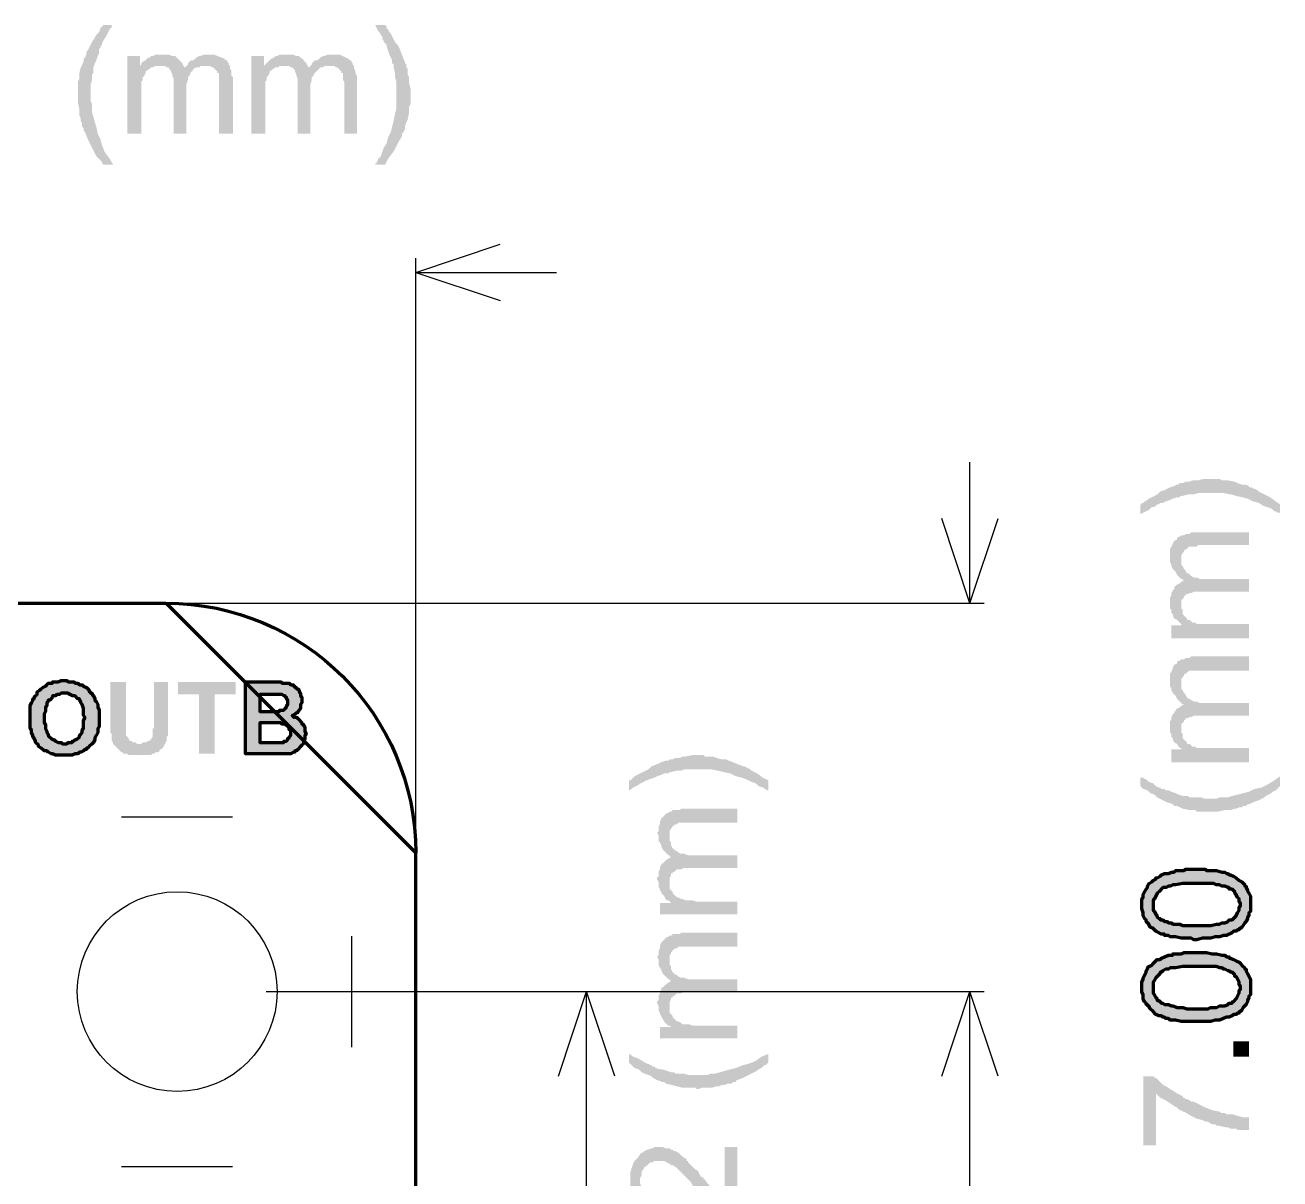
# Model space of a CAD drawing. Header units: millimetres. Extents: x 0.6 to 86.1, y 0.6 to 60.6.
# Drawn here: x 63.41 to 86.03, y 39.81 to 60.61 of the extents above; entities that cross this region are included whole.
import ezdxf

# ---------------------------------------------------------------- set-up
doc = ezdxf.new("R2010")
doc.units = ezdxf.units.MM
doc.layers.add('PDF3_0', color=7, linetype='Continuous')

msp = doc.modelspace()

# ---------------------------------------------------------------- hatches: boundary and pattern name
at = {"layer": 'PDF3_0', "true_color": 0x008000}
for points in [[(64.973, 60.609), (64.973, 60.584), (64.973, 60.558), (64.947, 60.558), (64.896, 60.456), (64.871, 60.406), (64.821, 60.33), (64.795, 60.279), (64.795, 60.253), (64.77, 60.228), (64.77, 60.203), (64.744, 60.177), (64.744, 60.101), (64.719, 60.05), (64.693, 59.974), (64.668, 59.923), (64.642, 59.847), (64.642, 59.746), (64.617, 59.72), (64.617, 59.618), (64.592, 59.542), (64.592, 59.237), (64.617, 59.187), (64.617, 59.034), (64.642, 58.958), (64.668, 58.856), (64.693, 58.781), (64.719, 58.653), (64.77, 58.552), (64.795, 58.45), (64.845, 58.323), (64.922, 58.221), (64.998, 58.094), (64.821, 58.094), (64.795, 58.12), (64.795, 58.145), (64.77, 58.171), (64.744, 58.196), (64.693, 58.247), (64.642, 58.349), (64.617, 58.399), (64.541, 58.552), (64.49, 58.679), (64.464, 58.704), (64.464, 58.755), (64.439, 58.781), (64.439, 58.831), (64.414, 58.882), (64.414, 58.933), (64.389, 58.984), (64.389, 59.085), (64.363, 59.212), (64.363, 59.593), (64.389, 59.644), (64.389, 59.746), (64.414, 59.847), (64.464, 59.949), (64.464, 60), (64.49, 60.024), (64.515, 60.075), (64.515, 60.126), (64.541, 60.152), (64.566, 60.203), (64.592, 60.253), (64.617, 60.304), (64.668, 60.381), (64.693, 60.431), (64.744, 60.482), (64.77, 60.558), (64.821, 60.609), (64.998, 60.609)], [(69.9, 60.609), (69.926, 60.584), (69.926, 60.558), (69.951, 60.533), (69.976, 60.482), (70.002, 60.456), (70.027, 60.406), (70.078, 60.304), (70.129, 60.253), (70.154, 60.203), (70.205, 60.075), (70.23, 60), (70.256, 59.949), (70.256, 59.923), (70.281, 59.898), (70.281, 59.847), (70.307, 59.821), (70.307, 59.72), (70.332, 59.669), (70.332, 59.568), (70.358, 59.466), (70.358, 59.187), (70.332, 59.136), (70.332, 59.034), (70.307, 58.907), (70.281, 58.856), (70.256, 58.781), (70.256, 58.73), (70.23, 58.679), (70.205, 58.653), (70.205, 58.602), (70.179, 58.577), (70.179, 58.552), (70.154, 58.526), (70.103, 58.424), (70.078, 58.374), (70.027, 58.298), (69.951, 58.196), (69.9, 58.094), (69.723, 58.094), (69.723, 58.12), (69.748, 58.12), (69.748, 58.145), (69.773, 58.171), (69.773, 58.196), (69.824, 58.247), (69.849, 58.323), (69.875, 58.399), (69.926, 58.475), (69.951, 58.577), (70.002, 58.679), (70.027, 58.781), (70.053, 58.882), (70.078, 59.008), (70.103, 59.11), (70.103, 59.593), (70.078, 59.669), (70.078, 59.746), (70.053, 59.847), (70.053, 59.898), (70.027, 59.923), (70.027, 59.974), (70.002, 60.024), (69.976, 60.075), (69.951, 60.152), (69.926, 60.228), (69.926, 60.253), (69.875, 60.304), (69.875, 60.33), (69.849, 60.355), (69.849, 60.406), (69.824, 60.431), (69.798, 60.482), (69.773, 60.507), (69.748, 60.558), (69.723, 60.609)], [(66.75, 60.075), (66.776, 60.075), (66.801, 60.075), (66.827, 60.075), (66.878, 60.05), (66.954, 60.024), (67.005, 60), (67.03, 59.974), (67.056, 59.974), (67.056, 59.949), (67.081, 59.923), (67.081, 59.898), (67.106, 59.872), (67.106, 59.821), (67.131, 59.797), (67.131, 59.695), (67.157, 59.669), (67.157, 58.653), (66.903, 58.653), (66.903, 59.746), (66.878, 59.746), (66.878, 59.771), (66.852, 59.797), (66.827, 59.821), (66.801, 59.847), (66.776, 59.847), (66.75, 59.872), (66.573, 59.872), (66.547, 59.847), (66.496, 59.847), (66.446, 59.821), (66.421, 59.771), (66.395, 59.771), (66.395, 59.746), (66.37, 59.695), (66.344, 59.669), (66.344, 59.618), (66.319, 59.542), (66.319, 58.653), (66.09, 58.653), (66.09, 59.644), (66.064, 59.695), (66.064, 59.72), (66.04, 59.771), (66.04, 59.797), (66.014, 59.797), (66.014, 59.821), (65.989, 59.847), (65.963, 59.847), (65.938, 59.872), (65.76, 59.872), (65.709, 59.847), (65.683, 59.847), (65.658, 59.821), (65.633, 59.821), (65.633, 59.797), (65.608, 59.797), (65.582, 59.771), (65.582, 59.746), (65.557, 59.695), (65.531, 59.669), (65.531, 59.618), (65.506, 59.593), (65.506, 58.653), (65.252, 58.653), (65.252, 60.05), (65.48, 60.05), (65.48, 59.872), (65.506, 59.898), (65.506, 59.923), (65.531, 59.949), (65.582, 59.974), (65.608, 60), (65.633, 60.024), (65.658, 60.024), (65.683, 60.05), (65.709, 60.05), (65.76, 60.075), (66.014, 60.075), (66.064, 60.05), (66.115, 60.05), (66.141, 60.024), (66.166, 60), (66.243, 59.923), (66.268, 59.872), (66.293, 59.847), (66.344, 59.898), (66.344, 59.923), (66.395, 59.974), (66.446, 59.974), (66.496, 60.024), (66.547, 60.05), (66.573, 60.05), (66.624, 60.075)], [(68.986, 60.075), (69.011, 60.075), (69.037, 60.075), (69.087, 60.075), (69.138, 60.05), (69.189, 60.024), (69.24, 60), (69.265, 59.974), (69.291, 59.974), (69.291, 59.949), (69.316, 59.923), (69.316, 59.898), (69.342, 59.872), (69.342, 59.821), (69.366, 59.797), (69.366, 59.746), (69.392, 59.695), (69.392, 58.653), (69.163, 58.653), (69.163, 59.593), (69.138, 59.618), (69.138, 59.746), (69.113, 59.746), (69.113, 59.771), (69.087, 59.797), (69.062, 59.821), (69.037, 59.847), (69.011, 59.847), (68.986, 59.872), (68.808, 59.872), (68.782, 59.847), (68.732, 59.847), (68.707, 59.821), (68.656, 59.771), (68.63, 59.746), (68.605, 59.695), (68.579, 59.669), (68.579, 59.618), (68.554, 59.542), (68.554, 58.653), (68.325, 58.653), (68.325, 59.644), (68.3, 59.695), (68.3, 59.72), (68.275, 59.771), (68.275, 59.797), (68.249, 59.821), (68.224, 59.847), (68.198, 59.847), (68.173, 59.872), (67.995, 59.872), (67.97, 59.847), (67.919, 59.847), (67.894, 59.821), (67.868, 59.821), (67.868, 59.797), (67.843, 59.797), (67.817, 59.771), (67.817, 59.746), (67.792, 59.695), (67.766, 59.669), (67.766, 59.618), (67.741, 59.593), (67.741, 58.653), (67.488, 58.653), (67.488, 60.05), (67.715, 60.05), (67.715, 59.872), (67.843, 60), (67.894, 60.024), (67.919, 60.05), (67.944, 60.05), (67.995, 60.075), (68.249, 60.075), (68.3, 60.05), (68.35, 60.05), (68.376, 60.024), (68.401, 60), (68.427, 60), (68.427, 59.974), (68.478, 59.923), (68.503, 59.872), (68.529, 59.847), (68.554, 59.872), (68.579, 59.898), (68.579, 59.923), (68.63, 59.974), (68.681, 59.974), (68.707, 60), (68.732, 60.024), (68.782, 60.05), (68.808, 60.05), (68.859, 60.075)], [(83.515, 51.973), (83.539, 51.973), (83.539, 51.999), (83.565, 51.999), (83.59, 52.024), (83.641, 52.05), (83.667, 52.075), (83.718, 52.1), (83.768, 52.125), (83.819, 52.151), (83.87, 52.202), (83.946, 52.227), (84.048, 52.278), (84.124, 52.303), (84.174, 52.329), (84.2, 52.329), (84.225, 52.354), (84.276, 52.354), (84.327, 52.38), (84.403, 52.38), (84.454, 52.405), (84.556, 52.405), (84.657, 52.431), (84.937, 52.431), (84.987, 52.405), (85.089, 52.405), (85.216, 52.38), (85.267, 52.354), (85.343, 52.329), (85.394, 52.329), (85.47, 52.303), (85.47, 52.278), (85.521, 52.278), (85.547, 52.253), (85.572, 52.253), (85.622, 52.227), (85.648, 52.202), (85.75, 52.151), (85.851, 52.1), (85.953, 52.024), (86.029, 51.973), (86.029, 51.821), (85.979, 51.821), (85.953, 51.847), (85.928, 51.847), (85.877, 51.897), (85.8, 51.922), (85.724, 51.948), (85.648, 51.999), (85.547, 52.024), (85.445, 52.075), (85.343, 52.1), (85.241, 52.125), (85.14, 52.151), (85.013, 52.176), (84.556, 52.176), (84.48, 52.151), (84.378, 52.151), (84.276, 52.125), (84.225, 52.125), (84.225, 52.1), (84.174, 52.1), (84.099, 52.075), (84.048, 52.05), (83.971, 52.024), (83.921, 51.999), (83.87, 51.999), (83.845, 51.973), (83.819, 51.973), (83.768, 51.922), (83.718, 51.922), (83.692, 51.897), (83.667, 51.872), (83.565, 51.821), (83.515, 51.796)], [(84.048, 51.059), (84.048, 51.084), (84.048, 51.11), (84.048, 51.161), (84.099, 51.263), (84.124, 51.313), (84.174, 51.338), (84.174, 51.364), (84.2, 51.389), (84.225, 51.389), (84.251, 51.415), (84.302, 51.415), (84.327, 51.44), (84.403, 51.44), (84.429, 51.466), (85.47, 51.466), (85.47, 51.237), (84.556, 51.237), (84.531, 51.212), (84.378, 51.212), (84.378, 51.186), (84.352, 51.186), (84.352, 51.161), (84.327, 51.161), (84.302, 51.135), (84.302, 51.11), (84.276, 51.11), (84.276, 51.084), (84.251, 51.059), (84.251, 50.881), (84.276, 50.856), (84.302, 50.805), (84.327, 50.78), (84.352, 50.729), (84.378, 50.729), (84.429, 50.678), (84.48, 50.653), (84.531, 50.653), (84.581, 50.627), (85.47, 50.627), (85.47, 50.399), (84.48, 50.399), (84.429, 50.373), (84.403, 50.373), (84.352, 50.348), (84.327, 50.348), (84.327, 50.322), (84.302, 50.322), (84.302, 50.297), (84.276, 50.271), (84.251, 50.247), (84.251, 50.094), (84.276, 50.068), (84.276, 49.992), (84.327, 49.941), (84.352, 49.916), (84.352, 49.89), (84.403, 49.89), (84.429, 49.865), (84.454, 49.84), (84.505, 49.84), (84.531, 49.815), (85.47, 49.815), (85.47, 49.56), (84.073, 49.56), (84.073, 49.789), (84.251, 49.789), (84.251, 49.815), (84.225, 49.84), (84.2, 49.865), (84.174, 49.89), (84.124, 49.916), (84.099, 49.967), (84.099, 49.992), (84.073, 50.018), (84.073, 50.068), (84.048, 50.094), (84.048, 50.297), (84.073, 50.322), (84.073, 50.373), (84.099, 50.424), (84.124, 50.45), (84.124, 50.475), (84.149, 50.5), (84.174, 50.526), (84.225, 50.551), (84.251, 50.576), (84.302, 50.602), (84.276, 50.602), (84.276, 50.627), (84.251, 50.627), (84.225, 50.653), (84.2, 50.678), (84.174, 50.703), (84.149, 50.754), (84.124, 50.78), (84.099, 50.805), (84.073, 50.856), (84.073, 50.881), (84.048, 50.932)], [(84.048, 48.824), (84.048, 48.849), (84.048, 48.874), (84.048, 48.925), (84.073, 48.951), (84.099, 49.027), (84.124, 49.078), (84.174, 49.103), (84.174, 49.129), (84.2, 49.154), (84.225, 49.154), (84.251, 49.18), (84.302, 49.18), (84.327, 49.205), (84.403, 49.205), (84.429, 49.231), (85.47, 49.231), (85.47, 48.976), (84.378, 48.976), (84.378, 48.951), (84.352, 48.951), (84.352, 48.925), (84.327, 48.925), (84.302, 48.9), (84.302, 48.874), (84.276, 48.874), (84.276, 48.849), (84.251, 48.824), (84.251, 48.646), (84.276, 48.621), (84.302, 48.57), (84.327, 48.545), (84.352, 48.494), (84.378, 48.468), (84.403, 48.468), (84.429, 48.443), (84.48, 48.418), (84.531, 48.418), (84.581, 48.392), (85.47, 48.392), (85.47, 48.164), (84.48, 48.164), (84.429, 48.138), (84.403, 48.138), (84.352, 48.113), (84.327, 48.113), (84.327, 48.087), (84.302, 48.087), (84.302, 48.062), (84.276, 48.036), (84.251, 48.012), (84.251, 47.859), (84.276, 47.833), (84.276, 47.757), (84.327, 47.706), (84.352, 47.681), (84.352, 47.655), (84.403, 47.655), (84.429, 47.63), (84.454, 47.605), (84.505, 47.605), (84.531, 47.58), (85.47, 47.58), (85.47, 47.325), (84.073, 47.325), (84.073, 47.554), (84.251, 47.554), (84.251, 47.58), (84.225, 47.58), (84.2, 47.605), (84.174, 47.655), (84.124, 47.681), (84.099, 47.732), (84.099, 47.757), (84.073, 47.783), (84.073, 47.833), (84.048, 47.859), (84.048, 48.062), (84.073, 48.087), (84.073, 48.138), (84.099, 48.189), (84.124, 48.215), (84.124, 48.239), (84.149, 48.239), (84.149, 48.265), (84.174, 48.29), (84.225, 48.316), (84.251, 48.341), (84.302, 48.367), (84.276, 48.367), (84.225, 48.418), (84.2, 48.443), (84.174, 48.468), (84.149, 48.519), (84.124, 48.545), (84.099, 48.57), (84.073, 48.621), (84.073, 48.646), (84.048, 48.697)], [(65.989, 48.087), (65.989, 48.062), (65.989, 47.808), (65.963, 47.783), (65.963, 47.706), (65.938, 47.681), (65.938, 47.655), (65.912, 47.63), (65.912, 47.605), (65.861, 47.554), (65.836, 47.554), (65.836, 47.529), (65.811, 47.503), (65.76, 47.503), (65.734, 47.478), (65.709, 47.478), (65.683, 47.452), (65.277, 47.452), (65.252, 47.478), (65.176, 47.478), (65.176, 47.503), (65.15, 47.503), (64.998, 47.655), (64.998, 47.681), (64.973, 47.706), (64.973, 47.833), (64.947, 47.859), (64.947, 48.773), (65.227, 48.773), (65.227, 47.808), (65.252, 47.783), (65.277, 47.757), (65.277, 47.732), (65.303, 47.706), (65.328, 47.706), (65.354, 47.681), (65.405, 47.681), (65.43, 47.655), (65.506, 47.655), (65.531, 47.681), (65.582, 47.681), (65.633, 47.706), (65.658, 47.706), (65.658, 47.732), (65.683, 47.732), (65.683, 47.757), (65.709, 47.783), (65.709, 47.935), (65.734, 47.935), (65.734, 48.773), (65.989, 48.773)], [(67.208, 48.545), (66.827, 48.545), (66.827, 47.478), (66.547, 47.478), (66.547, 48.545), (66.166, 48.545), (66.166, 48.773), (67.208, 48.773)], [(74.294, 46.996), (74.319, 46.996), (74.345, 47.02), (74.396, 47.071), (74.447, 47.097), (74.497, 47.122), (74.65, 47.199), (74.7, 47.249), (74.828, 47.3), (74.879, 47.325), (74.954, 47.351), (75.005, 47.351), (75.031, 47.376), (75.082, 47.376), (75.132, 47.402), (75.209, 47.402), (75.26, 47.427), (75.311, 47.427), (75.437, 47.452), (75.641, 47.452), (75.666, 47.427), (75.818, 47.427), (75.869, 47.402), (75.97, 47.376), (76.047, 47.376), (76.098, 47.351), (76.174, 47.325), (76.225, 47.3), (76.25, 47.3), (76.276, 47.274), (76.301, 47.274), (76.351, 47.249), (76.377, 47.249), (76.428, 47.223), (76.479, 47.199), (76.504, 47.173), (76.606, 47.122), (76.708, 47.046), (76.809, 46.996), (76.809, 46.817), (76.783, 46.817), (76.758, 46.843), (76.733, 46.843), (76.733, 46.868), (76.708, 46.868), (76.631, 46.894), (76.58, 46.945), (76.504, 46.97), (76.402, 47.02), (76.327, 47.046), (76.225, 47.071), (76.123, 47.122), (75.996, 47.148), (75.895, 47.173), (75.767, 47.199), (75.311, 47.199), (75.234, 47.173), (75.158, 47.173), (75.056, 47.148), (75.031, 47.148), (75.005, 47.122), (74.929, 47.122), (74.879, 47.097), (74.802, 47.071), (74.751, 47.046), (74.676, 47.02), (74.65, 47.02), (74.65, 46.996), (74.599, 46.996), (74.574, 46.97), (74.548, 46.97), (74.523, 46.945), (74.497, 46.945), (74.472, 46.919), (74.37, 46.868), (74.345, 46.843), (74.294, 46.817)], [(83.515, 47.046), (83.539, 47.046), (83.565, 47.046), (83.59, 47.02), (83.616, 47.02), (83.667, 46.97), (83.743, 46.945), (83.794, 46.894), (83.845, 46.868), (83.87, 46.868), (83.896, 46.843), (83.946, 46.843), (83.971, 46.817), (84.022, 46.817), (84.073, 46.792), (84.149, 46.767), (84.2, 46.741), (84.276, 46.716), (84.378, 46.716), (84.403, 46.69), (84.606, 46.69), (84.683, 46.665), (84.886, 46.665), (84.937, 46.69), (85.089, 46.69), (85.166, 46.716), (85.267, 46.741), (85.369, 46.767), (85.47, 46.792), (85.572, 46.843), (85.699, 46.868), (85.8, 46.919), (85.928, 46.996), (86.029, 47.071), (86.029, 46.894), (86.003, 46.868), (85.979, 46.843), (85.953, 46.817), (85.902, 46.792), (85.877, 46.767), (85.826, 46.741), (85.775, 46.716), (85.75, 46.69), (85.648, 46.639), (85.572, 46.614), (85.47, 46.564), (85.445, 46.564), (85.419, 46.538), (85.369, 46.538), (85.343, 46.513), (85.292, 46.513), (85.241, 46.487), (85.216, 46.487), (85.14, 46.462), (85.038, 46.462), (84.912, 46.436), (84.531, 46.436), (84.505, 46.462), (84.403, 46.462), (84.276, 46.487), (84.174, 46.538), (84.124, 46.538), (84.099, 46.564), (84.048, 46.589), (84.022, 46.589), (83.971, 46.614), (83.921, 46.639), (83.819, 46.69), (83.768, 46.741), (83.692, 46.767), (83.641, 46.817), (83.565, 46.843), (83.515, 46.894), (83.515, 47.071)], [(74.828, 46.081), (74.828, 46.106), (74.828, 46.132), (74.828, 46.157), (74.853, 46.207), (74.853, 46.258), (74.879, 46.309), (74.929, 46.36), (74.954, 46.386), (74.98, 46.411), (75.005, 46.411), (75.031, 46.436), (75.056, 46.436), (75.082, 46.462), (75.209, 46.462), (75.234, 46.487), (76.25, 46.487), (76.25, 46.233), (75.183, 46.233), (75.158, 46.207), (75.132, 46.207), (75.107, 46.183), (75.082, 46.183), (75.082, 46.157), (75.056, 46.132), (75.056, 46.106), (75.031, 46.106), (75.031, 45.903), (75.056, 45.878), (75.056, 45.827), (75.082, 45.776), (75.107, 45.751), (75.132, 45.751), (75.132, 45.725), (75.158, 45.725), (75.183, 45.7), (75.234, 45.674), (75.285, 45.674), (75.361, 45.649), (76.25, 45.649), (76.25, 45.42), (75.285, 45.42), (75.234, 45.395), (75.158, 45.395), (75.132, 45.37), (75.107, 45.345), (75.082, 45.345), (75.082, 45.319), (75.056, 45.319), (75.056, 45.294), (75.031, 45.243), (75.031, 45.039), (75.082, 44.988), (75.082, 44.964), (75.107, 44.938), (75.158, 44.887), (75.183, 44.887), (75.234, 44.862), (75.26, 44.862), (75.311, 44.836), (75.437, 44.836), (75.514, 44.811), (76.25, 44.811), (76.25, 44.582), (74.853, 44.582), (74.853, 44.785), (75.056, 44.785), (75.005, 44.836), (74.98, 44.836), (74.954, 44.862), (74.929, 44.913), (74.903, 44.938), (74.879, 44.964), (74.879, 44.988), (74.853, 45.014), (74.853, 45.039), (74.828, 45.09), (74.828, 45.167), (74.802, 45.217), (74.802, 45.243), (74.828, 45.268), (74.828, 45.345), (74.853, 45.395), (74.853, 45.446), (74.879, 45.471), (74.879, 45.497), (74.903, 45.497), (74.98, 45.573), (75.031, 45.598), (75.056, 45.623), (75.031, 45.623), (75.031, 45.649), (75.005, 45.649), (74.903, 45.751), (74.879, 45.801), (74.879, 45.827), (74.853, 45.878), (74.828, 45.903), (74.828, 46.004), (74.802, 46.055)], [(74.828, 43.846), (74.828, 43.871), (74.828, 43.922), (74.853, 43.972), (74.853, 44.023), (74.879, 44.074), (74.929, 44.125), (74.954, 44.151), (74.98, 44.176), (75.005, 44.176), (75.031, 44.201), (75.056, 44.201), (75.082, 44.227), (75.209, 44.227), (75.234, 44.252), (76.25, 44.252), (76.25, 43.998), (75.183, 43.998), (75.158, 43.972), (75.132, 43.972), (75.107, 43.948), (75.082, 43.948), (75.082, 43.922), (75.056, 43.897), (75.056, 43.871), (75.031, 43.846), (75.031, 43.668), (75.056, 43.643), (75.056, 43.592), (75.082, 43.541), (75.107, 43.516), (75.132, 43.516), (75.132, 43.49), (75.158, 43.49), (75.183, 43.465), (75.234, 43.439), (75.285, 43.439), (75.361, 43.414), (76.25, 43.414), (76.25, 43.185), (75.285, 43.185), (75.234, 43.16), (75.158, 43.16), (75.132, 43.135), (75.107, 43.109), (75.082, 43.109), (75.082, 43.084), (75.056, 43.084), (75.056, 43.058), (75.031, 43.007), (75.031, 42.804), (75.082, 42.753), (75.082, 42.729), (75.107, 42.703), (75.158, 42.652), (75.183, 42.652), (75.234, 42.627), (75.26, 42.601), (75.386, 42.601), (75.437, 42.576), (76.25, 42.576), (76.25, 42.347), (74.853, 42.347), (74.853, 42.55), (75.056, 42.55), (75.031, 42.576), (75.005, 42.576), (74.929, 42.652), (74.903, 42.703), (74.879, 42.729), (74.879, 42.753), (74.853, 42.779), (74.853, 42.804), (74.828, 42.855), (74.828, 42.932), (74.802, 42.982), (74.802, 43.007), (74.828, 43.033), (74.828, 43.109), (74.853, 43.16), (74.853, 43.185), (74.879, 43.236), (74.879, 43.262), (74.903, 43.262), (74.98, 43.338), (75.031, 43.363), (75.056, 43.388), (75.031, 43.388), (75.031, 43.414), (75.005, 43.414), (74.903, 43.516), (74.879, 43.566), (74.879, 43.592), (74.853, 43.617), (74.828, 43.668), (74.828, 43.769), (74.802, 43.82)], [(85.47, 42.297), (85.47, 42.017), (85.19, 42.017), (85.19, 42.297)], [(74.294, 42.068), (74.319, 42.068), (74.319, 42.043), (74.345, 42.043), (74.37, 42.017), (74.447, 41.992), (74.497, 41.966), (74.574, 41.916), (74.625, 41.89), (74.65, 41.89), (74.676, 41.865), (74.7, 41.865), (74.726, 41.839), (74.751, 41.839), (74.777, 41.814), (74.853, 41.788), (74.903, 41.788), (75.056, 41.737), (75.107, 41.737), (75.132, 41.713), (75.285, 41.713), (75.361, 41.687), (75.717, 41.687), (75.767, 41.713), (75.844, 41.713), (75.945, 41.737), (76.021, 41.763), (76.123, 41.788), (76.225, 41.814), (76.351, 41.865), (76.453, 41.89), (76.58, 41.941), (76.682, 42.017), (76.809, 42.068), (76.809, 41.916), (76.758, 41.865), (76.733, 41.865), (76.682, 41.814), (76.631, 41.788), (76.606, 41.763), (76.555, 41.737), (76.504, 41.713), (76.351, 41.636), (76.225, 41.585), (76.225, 41.56), (76.174, 41.56), (76.148, 41.534), (76.072, 41.534), (76.021, 41.509), (75.97, 41.509), (75.92, 41.484), (75.869, 41.484), (75.793, 41.458), (75.615, 41.458), (75.539, 41.433), (75.514, 41.433), (75.488, 41.458), (75.26, 41.458), (75.158, 41.484), (75.056, 41.509), (74.954, 41.534), (74.929, 41.56), (74.879, 41.56), (74.853, 41.585), (74.828, 41.585), (74.726, 41.636), (74.7, 41.662), (74.65, 41.687), (74.574, 41.713), (74.523, 41.737), (74.472, 41.788), (74.396, 41.814), (74.294, 41.916)], [(83.768, 41.662), (83.768, 41.636), (83.794, 41.636), (83.896, 41.534), (83.921, 41.509), (83.971, 41.484), (84.022, 41.458), (84.048, 41.433), (84.099, 41.407), (84.174, 41.356), (84.225, 41.331), (84.276, 41.306), (84.276, 41.281), (84.302, 41.281), (84.327, 41.255), (84.352, 41.255), (84.403, 41.23), (84.429, 41.204), (84.48, 41.204), (84.531, 41.179), (84.581, 41.153), (84.632, 41.128), (84.683, 41.103), (84.81, 41.052), (84.937, 41.027), (84.963, 41.027), (84.963, 41.001), (85.038, 41.001), (85.064, 40.976), (85.19, 40.976), (85.267, 40.95), (85.369, 40.925), (85.47, 40.925), (85.47, 40.697), (85.267, 40.697), (85.241, 40.721), (85.14, 40.721), (85.089, 40.747), (85.038, 40.747), (84.937, 40.772), (84.886, 40.772), (84.861, 40.798), (84.81, 40.798), (84.759, 40.823), (84.734, 40.849), (84.683, 40.849), (84.632, 40.874), (84.531, 40.9), (84.429, 40.95), (84.302, 41.027), (84.276, 41.027), (84.251, 41.052), (84.225, 41.052), (84.174, 41.103), (84.124, 41.128), (83.971, 41.23), (83.87, 41.281), (83.794, 41.356), (83.794, 40.417), (83.565, 40.417), (83.565, 41.662)], [(74.319, 39.833), (74.319, 39.858), (74.319, 39.884), (74.319, 39.934), (74.37, 40.087), (74.396, 40.137), (74.472, 40.214), (74.472, 40.239), (74.497, 40.239), (74.497, 40.265), (74.523, 40.29), (74.548, 40.29), (74.574, 40.315), (74.625, 40.34), (74.7, 40.366), (74.726, 40.366), (74.751, 40.391), (74.903, 40.391), (74.954, 40.366), (75.031, 40.366), (75.056, 40.34), (75.082, 40.34), (75.107, 40.315), (75.132, 40.315), (75.183, 40.29), (75.26, 40.214), (75.311, 40.188), (75.335, 40.163), (75.335, 40.137), (75.361, 40.137), (75.361, 40.112), (75.386, 40.087), (75.488, 39.985), (75.539, 39.96), (75.564, 39.909), (75.59, 39.858), (75.641, 39.833), (75.641, 39.807), (75.666, 39.807), (75.666, 39.782), (75.692, 39.782), (75.692, 39.756), (75.742, 39.705), (75.767, 39.655), (75.818, 39.604), (75.869, 39.579), (75.869, 39.553), (75.895, 39.553), (75.895, 39.528), (75.92, 39.502), (75.945, 39.502), (75.97, 39.478), (76.021, 39.452), (76.021, 40.391), (76.25, 40.391), (76.25, 39.121), (76.123, 39.121), (76.098, 39.147), (76.047, 39.147), (76.021, 39.172), (75.996, 39.172), (75.945, 39.198), (75.92, 39.223), (75.869, 39.274), (75.818, 39.299), (75.742, 39.376), (75.692, 39.427), (75.641, 39.478), (75.59, 39.528), (75.539, 39.604), (75.514, 39.63), (75.463, 39.681), (75.437, 39.705), (75.412, 39.756), (75.386, 39.782), (75.311, 39.858), (75.26, 39.909), (75.132, 40.036), (75.107, 40.036), (75.107, 40.062), (75.056, 40.062), (75.031, 40.087), (74.98, 40.112), (74.929, 40.137), (74.751, 40.137), (74.726, 40.112), (74.676, 40.112), (74.65, 40.087), (74.599, 40.036), (74.574, 40.036), (74.574, 40.011), (74.548, 39.985), (74.523, 39.934), (74.523, 39.884), (74.497, 39.833), (74.497, 39.731), (74.523, 39.681), (74.523, 39.63), (74.548, 39.604), (74.599, 39.502), (74.625, 39.502), (74.65, 39.478), (74.676, 39.452), (74.726, 39.427), (74.777, 39.427), (74.828, 39.401), (74.879, 39.401), (74.853, 39.172), (74.777, 39.172), (74.751, 39.198), (74.7, 39.198), (74.65, 39.223), (74.574, 39.249), (74.548, 39.274), (74.523, 39.299), (74.472, 39.325), (74.447, 39.35), (74.447, 39.376), (74.421, 39.376), (74.421, 39.401), (74.396, 39.427), (74.37, 39.478), (74.37, 39.502), (74.345, 39.528), (74.345, 39.553), (74.319, 39.604), (74.319, 39.807)]]:
    msp.add_hatch(color=96, dxfattribs=at).paths.add_polyline_path(points, flags=16)
h = msp.add_hatch(color=96, dxfattribs=at)
h.paths.add_polyline_path([(64.134, 48.799), (64.16, 48.799), (64.185, 48.773), (64.287, 48.773), (64.312, 48.748), (64.363, 48.748), (64.389, 48.722), (64.439, 48.722), (64.464, 48.697), (64.515, 48.671), (64.541, 48.646), (64.566, 48.621), (64.566, 48.596), (64.592, 48.596), (64.592, 48.57), (64.617, 48.57), (64.617, 48.545), (64.642, 48.519), (64.668, 48.468), (64.668, 48.443), (64.693, 48.418), (64.719, 48.367), (64.719, 48.316), (64.744, 48.265), (64.744, 47.961), (64.719, 47.935), (64.719, 47.859), (64.693, 47.808), (64.668, 47.757), (64.668, 47.732), (64.642, 47.681), (64.617, 47.655), (64.566, 47.605), (64.541, 47.58), (64.515, 47.58), (64.515, 47.554), (64.49, 47.554), (64.464, 47.529), (64.414, 47.503), (64.389, 47.503), (64.363, 47.478), (64.312, 47.478), (64.261, 47.452), (63.957, 47.452), (63.906, 47.478), (63.88, 47.478), (63.829, 47.503), (63.804, 47.529), (63.754, 47.529), (63.703, 47.58), (63.652, 47.605), (63.652, 47.63), (63.601, 47.681), (63.601, 47.706), (63.576, 47.757), (63.55, 47.783), (63.55, 47.808), (63.525, 47.859), (63.525, 47.91), (63.499, 47.935), (63.499, 48.341), (63.525, 48.392), (63.55, 48.443), (63.55, 48.468), (63.576, 48.468), (63.576, 48.494), (63.601, 48.519), (63.626, 48.545), (63.626, 48.596), (63.677, 48.621), (63.703, 48.646), (63.728, 48.671), (63.779, 48.697), (63.804, 48.722), (63.829, 48.748), (63.906, 48.748), (63.906, 48.773), (64.008, 48.773), (64.058, 48.799)])
h.paths.add_polyline_path([(64.109, 48.57), (64.083, 48.57), (64.058, 48.57), (64.032, 48.545), (63.982, 48.545), (63.957, 48.519), (63.906, 48.519), (63.906, 48.494), (63.855, 48.443), (63.829, 48.443), (63.829, 48.418), (63.804, 48.392), (63.804, 48.341), (63.779, 48.316), (63.779, 48.239), (63.754, 48.189), (63.754, 48.036), (63.779, 48.012), (63.779, 47.935), (63.804, 47.884), (63.804, 47.859), (63.829, 47.833), (63.829, 47.808), (63.906, 47.732), (63.931, 47.732), (63.957, 47.706), (64.008, 47.681), (64.058, 47.681), (64.083, 47.655), (64.16, 47.655), (64.185, 47.681), (64.261, 47.681), (64.261, 47.706), (64.287, 47.706), (64.312, 47.732), (64.338, 47.732), (64.389, 47.783), (64.389, 47.808), (64.414, 47.833), (64.439, 47.859), (64.439, 47.91), (64.464, 47.935), (64.464, 48.087), (64.49, 48.113), (64.49, 48.138), (64.464, 48.164), (64.464, 48.29), (64.439, 48.367), (64.414, 48.392), (64.414, 48.418), (64.389, 48.443), (64.389, 48.468), (64.363, 48.468), (64.312, 48.519), (64.261, 48.519), (64.236, 48.545), (64.211, 48.545), (64.185, 48.57), (64.16, 48.57)], flags=16)
h = msp.add_hatch(color=96, dxfattribs=at)
h.paths.add_polyline_path([(67.995, 48.773), (68.021, 48.773), (68.046, 48.748), (68.173, 48.748), (68.198, 48.722), (68.249, 48.722), (68.249, 48.697), (68.275, 48.697), (68.275, 48.671), (68.3, 48.671), (68.3, 48.646), (68.325, 48.646), (68.35, 48.621), (68.35, 48.596), (68.376, 48.57), (68.376, 48.519), (68.401, 48.494), (68.401, 48.392), (68.376, 48.367), (68.376, 48.29), (68.325, 48.239), (68.325, 48.215), (68.3, 48.215), (68.249, 48.164), (68.224, 48.164), (68.249, 48.138), (68.3, 48.138), (68.325, 48.113), (68.401, 48.036), (68.401, 48.012), (68.427, 48.012), (68.427, 47.986), (68.452, 47.961), (68.452, 47.884), (68.478, 47.833), (68.452, 47.808), (68.452, 47.732), (68.427, 47.706), (68.427, 47.655), (68.401, 47.63), (68.376, 47.605), (68.325, 47.554), (68.3, 47.529), (68.275, 47.529), (68.275, 47.503), (68.249, 47.503), (68.198, 47.478), (67.386, 47.478), (67.386, 48.773), (67.944, 48.773)])
h.paths.add_polyline_path([(67.919, 48.036), (67.64, 48.036), (67.64, 47.681), (68.072, 47.681), (68.072, 47.706), (68.122, 47.706), (68.147, 47.732), (68.147, 47.757), (68.173, 47.757), (68.173, 47.783), (68.198, 47.808), (68.198, 47.91), (68.173, 47.91), (68.173, 47.961), (68.147, 47.961), (68.147, 47.986), (68.122, 47.986), (68.097, 48.012), (68.046, 48.012), (68.021, 48.036), (67.944, 48.036)], flags=16)
h.paths.add_polyline_path([(67.894, 48.545), (67.64, 48.545), (67.64, 48.239), (67.995, 48.239), (67.995, 48.265), (68.072, 48.265), (68.097, 48.29), (68.122, 48.316), (68.122, 48.341), (68.147, 48.367), (68.147, 48.443), (68.122, 48.468), (68.122, 48.494), (68.097, 48.494), (68.097, 48.519), (68.072, 48.519), (68.046, 48.545), (67.919, 48.545)], flags=16)
h = msp.add_hatch(color=96, dxfattribs=at)
h.paths.add_polyline_path([(83.539, 44.811), (83.539, 44.862), (83.565, 44.887), (83.565, 44.938), (83.59, 44.988), (83.616, 45.039), (83.641, 45.065), (83.641, 45.09), (83.667, 45.141), (83.718, 45.167), (83.743, 45.192), (83.794, 45.217), (83.794, 45.243), (83.819, 45.243), (83.87, 45.268), (83.896, 45.294), (83.946, 45.319), (84.022, 45.319), (84.073, 45.345), (84.124, 45.345), (84.149, 45.37), (84.302, 45.37), (84.327, 45.395), (84.683, 45.395), (84.708, 45.37), (84.886, 45.37), (84.987, 45.345), (85.038, 45.345), (85.064, 45.319), (85.089, 45.319), (85.115, 45.294), (85.14, 45.294), (85.19, 45.268), (85.241, 45.243), (85.292, 45.192), (85.343, 45.167), (85.394, 45.116), (85.394, 45.09), (85.419, 45.09), (85.419, 45.065), (85.445, 45.014), (85.47, 44.964), (85.496, 44.913), (85.496, 44.633), (85.47, 44.608), (85.47, 44.557), (85.445, 44.532), (85.445, 44.506), (85.419, 44.455), (85.394, 44.43), (85.369, 44.379), (85.343, 44.354), (85.318, 44.329), (85.292, 44.329), (85.292, 44.303), (85.267, 44.303), (85.241, 44.278), (85.19, 44.278), (85.166, 44.252), (85.064, 44.201), (85.013, 44.201), (84.937, 44.176), (84.861, 44.176), (84.784, 44.151), (84.632, 44.151), (84.531, 44.125), (84.48, 44.125), (84.429, 44.151), (84.251, 44.151), (84.149, 44.176), (84.048, 44.176), (84.022, 44.201), (83.946, 44.201), (83.946, 44.227), (83.896, 44.227), (83.794, 44.278), (83.743, 44.329), (83.692, 44.354), (83.667, 44.404), (83.616, 44.455), (83.616, 44.481), (83.59, 44.506), (83.565, 44.557), (83.565, 44.608), (83.539, 44.684), (83.539, 44.785)])
h.paths.add_polyline_path([(83.743, 44.76), (83.743, 44.735), (83.743, 44.659), (83.768, 44.633), (83.794, 44.582), (83.819, 44.557), (83.819, 44.532), (83.845, 44.506), (83.87, 44.506), (83.87, 44.481), (83.921, 44.481), (83.946, 44.455), (83.997, 44.455), (84.022, 44.43), (84.073, 44.43), (84.099, 44.404), (84.225, 44.404), (84.276, 44.379), (84.784, 44.379), (84.886, 44.404), (84.937, 44.404), (84.987, 44.43), (85.038, 44.43), (85.089, 44.455), (85.115, 44.481), (85.166, 44.481), (85.19, 44.506), (85.241, 44.557), (85.267, 44.608), (85.292, 44.659), (85.292, 44.71), (85.318, 44.735), (85.318, 44.785), (85.292, 44.811), (85.292, 44.862), (85.267, 44.887), (85.241, 44.938), (85.216, 44.964), (85.216, 44.988), (85.19, 45.014), (85.166, 45.039), (85.115, 45.039), (85.115, 45.065), (85.089, 45.065), (85.038, 45.09), (84.987, 45.09), (84.937, 45.116), (84.886, 45.116), (84.835, 45.141), (84.276, 45.141), (84.149, 45.116), (84.099, 45.116), (84.048, 45.09), (84.022, 45.09), (83.971, 45.065), (83.921, 45.065), (83.845, 44.988), (83.819, 44.964), (83.768, 44.862), (83.743, 44.836), (83.743, 44.785)], flags=16)
h = msp.add_hatch(color=96, dxfattribs=at)
h.paths.add_polyline_path([(83.539, 43.313), (83.539, 43.363), (83.565, 43.414), (83.565, 43.439), (83.616, 43.541), (83.616, 43.566), (83.641, 43.592), (83.641, 43.617), (83.667, 43.643), (83.718, 43.668), (83.743, 43.694), (83.794, 43.744), (83.819, 43.769), (83.87, 43.769), (83.896, 43.795), (83.946, 43.82), (84.022, 43.846), (84.099, 43.846), (84.099, 43.871), (84.251, 43.871), (84.302, 43.897), (84.708, 43.897), (84.81, 43.871), (84.886, 43.871), (84.987, 43.846), (85.038, 43.846), (85.064, 43.82), (85.115, 43.82), (85.115, 43.795), (85.14, 43.795), (85.19, 43.769), (85.241, 43.744), (85.292, 43.719), (85.343, 43.668), (85.394, 43.617), (85.394, 43.592), (85.419, 43.592), (85.419, 43.566), (85.445, 43.516), (85.496, 43.414), (85.496, 43.135), (85.47, 43.109), (85.47, 43.084), (85.445, 43.033), (85.445, 43.007), (85.419, 42.956), (85.394, 42.932), (85.369, 42.906), (85.343, 42.855), (85.318, 42.83), (85.292, 42.83), (85.292, 42.804), (85.267, 42.804), (85.241, 42.779), (85.19, 42.779), (85.166, 42.753), (85.115, 42.729), (85.064, 42.729), (85.013, 42.703), (84.937, 42.678), (84.861, 42.678), (84.784, 42.652), (84.251, 42.652), (84.149, 42.678), (84.048, 42.678), (84.022, 42.703), (83.971, 42.703), (83.946, 42.729), (83.921, 42.729), (83.896, 42.753), (83.845, 42.753), (83.794, 42.779), (83.743, 42.83), (83.692, 42.881), (83.667, 42.932), (83.641, 42.932), (83.641, 42.956), (83.616, 42.956), (83.616, 42.982), (83.59, 43.007), (83.565, 43.058), (83.565, 43.135), (83.539, 43.185), (83.539, 43.287)])
h.paths.add_polyline_path([(83.743, 43.262), (83.743, 43.236), (83.743, 43.16), (83.768, 43.135), (83.794, 43.084), (83.819, 43.058), (83.819, 43.033), (83.845, 43.033), (83.896, 42.982), (83.921, 42.982), (83.946, 42.956), (84.022, 42.956), (84.073, 42.932), (84.099, 42.932), (84.174, 42.906), (84.276, 42.906), (84.352, 42.881), (84.734, 42.881), (84.784, 42.906), (84.886, 42.906), (84.937, 42.932), (85.038, 42.932), (85.089, 42.956), (85.115, 42.982), (85.166, 42.982), (85.166, 43.007), (85.19, 43.007), (85.241, 43.058), (85.267, 43.109), (85.292, 43.16), (85.292, 43.211), (85.318, 43.236), (85.318, 43.287), (85.292, 43.313), (85.292, 43.363), (85.241, 43.465), (85.216, 43.465), (85.216, 43.49), (85.19, 43.516), (85.166, 43.541), (85.14, 43.541), (85.115, 43.566), (85.089, 43.566), (85.038, 43.592), (85.013, 43.592), (84.987, 43.617), (84.937, 43.617), (84.886, 43.643), (84.276, 43.643), (84.149, 43.617), (84.048, 43.617), (84.022, 43.592), (83.971, 43.592), (83.921, 43.566), (83.896, 43.541), (83.87, 43.541), (83.87, 43.516), (83.794, 43.439), (83.768, 43.388), (83.743, 43.363), (83.743, 43.287)], flags=16)

# ---------------------------------------------------------------- linework, layer by layer
at = {"layer": 'PDF3_0', "color": 96, "true_color": 0x008000}
for points in [[(70.451, 56.151), (71.975, 56.659)], [(70.451, 46.046), (70.451, 56.406)], [(70.451, 56.151), (71.975, 55.643)], [(70.451, 56.151), (72.991, 56.151)], [(80.441, 50.19), (80.441, 52.73)], [(80.441, 50.19), (79.933, 51.715)], [(80.441, 50.19), (80.949, 51.715)], [(66.307, 50.19), (80.695, 50.19)], [(65.151, 46.34), (67.151, 46.34)], [(69.302, 42.191), (69.302, 44.191)], [(67.757, 43.191), (73.786, 43.191)], [(67.757, 43.191), (80.695, 43.191)], [(67.757, 43.191), (80.695, 43.191)], [(73.025, 41.667), (73.532, 43.191)], [(74.041, 41.667), (73.532, 43.191)], [(73.532, 39.231), (73.532, 43.191)], [(79.933, 41.667), (80.441, 43.191)], [(79.933, 41.667), (80.441, 43.191)], [(80.949, 41.667), (80.441, 43.191)], [(80.949, 41.667), (80.441, 43.191)], [(80.441, 40.651), (80.441, 43.191)], [(80.441, 36.972), (80.441, 43.191)], [(65.151, 40.041), (67.151, 40.041)]]:
    msp.add_lwpolyline(points, dxfattribs=at)
at = {"layer": 'PDF3_0', "color": 216, "lineweight": 70, "true_color": 0x800080}
for points in [[(14.952, 50.19), (65.952, 50.19)], [(65.952, 50.19), (70.452, 45.691)], [(70.451, 14.692), (70.451, 45.691)]]:
    msp.add_lwpolyline(points, dxfattribs=at)
at = {"layer": 'PDF3_0', "color": 96, "lineweight": 70, "true_color": 0x008000}
for points in [[(64.134, 48.799), (64.16, 48.799), (64.185, 48.773), (64.287, 48.773), (64.312, 48.748), (64.363, 48.748), (64.389, 48.722), (64.439, 48.722), (64.464, 48.697), (64.515, 48.671), (64.541, 48.646), (64.566, 48.621), (64.566, 48.596), (64.592, 48.596), (64.592, 48.57), (64.617, 48.57), (64.617, 48.545), (64.642, 48.519), (64.668, 48.468), (64.668, 48.443), (64.693, 48.418), (64.719, 48.367), (64.719, 48.316), (64.744, 48.265), (64.744, 47.961), (64.719, 47.935), (64.719, 47.859), (64.693, 47.808), (64.668, 47.757), (64.668, 47.732), (64.642, 47.681), (64.617, 47.655), (64.566, 47.605), (64.541, 47.58), (64.515, 47.58), (64.515, 47.554), (64.49, 47.554), (64.464, 47.529), (64.414, 47.503), (64.389, 47.503), (64.363, 47.478), (64.312, 47.478), (64.261, 47.452), (63.957, 47.452), (63.906, 47.478), (63.88, 47.478), (63.829, 47.503), (63.804, 47.529), (63.754, 47.529), (63.703, 47.58), (63.652, 47.605), (63.652, 47.63), (63.601, 47.681), (63.601, 47.706), (63.576, 47.757), (63.55, 47.783), (63.55, 47.808), (63.525, 47.859), (63.525, 47.91), (63.499, 47.935), (63.499, 48.341), (63.525, 48.392), (63.55, 48.443), (63.55, 48.468), (63.576, 48.468), (63.576, 48.494), (63.601, 48.519), (63.626, 48.545), (63.626, 48.596), (63.677, 48.621), (63.703, 48.646), (63.728, 48.671), (63.779, 48.697), (63.804, 48.722), (63.829, 48.748), (63.906, 48.748), (63.906, 48.773), (64.008, 48.773), (64.058, 48.799), (64.134, 48.799), (64.134, 48.799)], [(67.995, 48.773), (68.021, 48.773), (68.046, 48.748), (68.173, 48.748), (68.198, 48.722), (68.249, 48.722), (68.249, 48.697), (68.275, 48.697), (68.275, 48.671), (68.3, 48.671), (68.3, 48.646), (68.325, 48.646), (68.35, 48.621), (68.35, 48.596), (68.376, 48.57), (68.376, 48.519), (68.401, 48.494), (68.401, 48.392), (68.376, 48.367), (68.376, 48.29), (68.325, 48.239), (68.325, 48.215), (68.3, 48.215), (68.249, 48.164), (68.224, 48.164), (68.249, 48.138), (68.3, 48.138), (68.325, 48.113), (68.401, 48.036), (68.401, 48.012), (68.427, 48.012), (68.427, 47.986), (68.452, 47.961), (68.452, 47.884), (68.478, 47.833), (68.452, 47.808), (68.452, 47.732), (68.427, 47.706), (68.427, 47.655), (68.401, 47.63), (68.376, 47.605), (68.325, 47.554), (68.3, 47.529), (68.275, 47.529), (68.275, 47.503), (68.249, 47.503), (68.198, 47.478), (67.386, 47.478), (67.386, 48.773), (67.944, 48.773), (67.995, 48.773)], [(83.539, 44.811), (83.539, 44.862), (83.565, 44.887), (83.565, 44.938), (83.59, 44.988), (83.616, 45.039), (83.641, 45.065), (83.641, 45.09), (83.667, 45.141), (83.718, 45.167), (83.743, 45.192), (83.794, 45.217), (83.794, 45.243), (83.819, 45.243), (83.87, 45.268), (83.896, 45.294), (83.946, 45.319), (84.022, 45.319), (84.073, 45.345), (84.124, 45.345), (84.149, 45.37), (84.302, 45.37), (84.327, 45.395), (84.683, 45.395), (84.708, 45.37), (84.886, 45.37), (84.987, 45.345), (85.038, 45.345), (85.064, 45.319), (85.089, 45.319), (85.115, 45.294), (85.14, 45.294), (85.19, 45.268), (85.241, 45.243), (85.292, 45.192), (85.343, 45.167), (85.394, 45.116), (85.394, 45.09), (85.419, 45.09), (85.419, 45.065), (85.445, 45.014), (85.47, 44.964), (85.496, 44.913), (85.496, 44.633), (85.47, 44.608), (85.47, 44.557), (85.445, 44.532), (85.445, 44.506), (85.419, 44.455), (85.394, 44.43), (85.369, 44.379), (85.343, 44.354), (85.318, 44.329), (85.292, 44.329), (85.292, 44.303), (85.267, 44.303), (85.241, 44.278), (85.19, 44.278), (85.166, 44.252), (85.064, 44.201), (85.013, 44.201), (84.937, 44.176), (84.861, 44.176), (84.784, 44.151), (84.632, 44.151), (84.531, 44.125), (84.48, 44.125), (84.429, 44.151), (84.251, 44.151), (84.149, 44.176), (84.048, 44.176), (84.022, 44.201), (83.946, 44.201), (83.946, 44.227), (83.896, 44.227), (83.794, 44.278), (83.743, 44.329), (83.692, 44.354), (83.667, 44.404), (83.616, 44.455), (83.616, 44.481), (83.59, 44.506), (83.565, 44.557), (83.565, 44.608), (83.539, 44.684), (83.539, 44.785), (83.539, 44.811)], [(83.539, 43.313), (83.539, 43.363), (83.565, 43.414), (83.565, 43.439), (83.616, 43.541), (83.616, 43.566), (83.641, 43.592), (83.641, 43.617), (83.667, 43.643), (83.718, 43.668), (83.743, 43.694), (83.794, 43.744), (83.819, 43.769), (83.87, 43.769), (83.896, 43.795), (83.946, 43.82), (84.022, 43.846), (84.099, 43.846), (84.099, 43.871), (84.251, 43.871), (84.302, 43.897), (84.708, 43.897), (84.81, 43.871), (84.886, 43.871), (84.987, 43.846), (85.038, 43.846), (85.064, 43.82), (85.115, 43.82), (85.115, 43.795), (85.14, 43.795), (85.19, 43.769), (85.241, 43.744), (85.292, 43.719), (85.343, 43.668), (85.394, 43.617), (85.394, 43.592), (85.419, 43.592), (85.419, 43.566), (85.445, 43.516), (85.496, 43.414), (85.496, 43.135), (85.47, 43.109), (85.47, 43.084), (85.445, 43.033), (85.445, 43.007), (85.419, 42.956), (85.394, 42.932), (85.369, 42.906), (85.343, 42.855), (85.318, 42.83), (85.292, 42.83), (85.292, 42.804), (85.267, 42.804), (85.241, 42.779), (85.19, 42.779), (85.166, 42.753), (85.115, 42.729), (85.064, 42.729), (85.013, 42.703), (84.937, 42.678), (84.861, 42.678), (84.784, 42.652), (84.251, 42.652), (84.149, 42.678), (84.048, 42.678), (84.022, 42.703), (83.971, 42.703), (83.946, 42.729), (83.921, 42.729), (83.896, 42.753), (83.845, 42.753), (83.794, 42.779), (83.743, 42.83), (83.692, 42.881), (83.667, 42.932), (83.641, 42.932), (83.641, 42.956), (83.616, 42.956), (83.616, 42.982), (83.59, 43.007), (83.565, 43.058), (83.565, 43.135), (83.539, 43.185), (83.539, 43.287), (83.539, 43.313)]]:
    msp.add_lwpolyline(points, close=True, dxfattribs=at)
for points in [[(64.109, 48.57), (64.109, 48.57), (64.083, 48.57), (64.083, 48.57), (64.058, 48.57), (64.032, 48.545), (63.982, 48.545), (63.957, 48.519), (63.906, 48.519), (63.906, 48.494), (63.855, 48.443), (63.829, 48.443), (63.829, 48.418), (63.804, 48.392), (63.804, 48.341), (63.779, 48.316), (63.779, 48.239), (63.754, 48.189), (63.754, 48.036), (63.779, 48.012), (63.779, 47.935), (63.804, 47.884), (63.804, 47.859), (63.829, 47.833), (63.829, 47.808), (63.906, 47.732), (63.931, 47.732), (63.957, 47.706), (64.008, 47.681), (64.058, 47.681), (64.083, 47.655), (64.16, 47.655), (64.185, 47.681), (64.261, 47.681), (64.261, 47.706), (64.287, 47.706), (64.312, 47.732), (64.338, 47.732), (64.389, 47.783), (64.389, 47.808), (64.414, 47.833), (64.439, 47.859), (64.439, 47.91), (64.464, 47.935), (64.464, 48.087), (64.49, 48.113), (64.49, 48.138), (64.464, 48.164), (64.464, 48.29), (64.439, 48.367), (64.414, 48.392), (64.414, 48.418), (64.389, 48.443), (64.389, 48.468), (64.363, 48.468), (64.312, 48.519), (64.261, 48.519), (64.236, 48.545), (64.211, 48.545), (64.185, 48.57), (64.16, 48.57), (64.109, 48.57)], [(67.894, 48.545), (67.64, 48.545), (67.64, 48.239), (67.995, 48.239), (67.995, 48.265), (68.072, 48.265), (68.097, 48.29), (68.122, 48.316), (68.122, 48.341), (68.147, 48.367), (68.147, 48.443), (68.122, 48.468), (68.122, 48.494), (68.097, 48.494), (68.097, 48.519), (68.072, 48.519), (68.046, 48.545), (67.919, 48.545), (67.894, 48.545)], [(67.919, 48.036), (67.64, 48.036), (67.64, 47.681), (68.072, 47.681), (68.072, 47.706), (68.122, 47.706), (68.147, 47.732), (68.147, 47.757), (68.173, 47.757), (68.173, 47.783), (68.198, 47.808), (68.198, 47.91), (68.173, 47.91), (68.173, 47.961), (68.147, 47.961), (68.147, 47.986), (68.122, 47.986), (68.097, 48.012), (68.046, 48.012), (68.021, 48.036), (67.944, 48.036), (67.919, 48.036)], [(83.743, 44.76), (83.743, 44.735), (83.743, 44.735), (83.743, 44.659), (83.768, 44.633), (83.794, 44.582), (83.819, 44.557), (83.819, 44.532), (83.845, 44.506), (83.87, 44.506), (83.87, 44.481), (83.921, 44.481), (83.946, 44.455), (83.997, 44.455), (84.022, 44.43), (84.073, 44.43), (84.099, 44.404), (84.225, 44.404), (84.276, 44.379), (84.784, 44.379), (84.886, 44.404), (84.937, 44.404), (84.987, 44.43), (85.038, 44.43), (85.089, 44.455), (85.115, 44.481), (85.166, 44.481), (85.19, 44.506), (85.241, 44.557), (85.267, 44.608), (85.292, 44.659), (85.292, 44.71), (85.318, 44.735), (85.318, 44.785), (85.292, 44.811), (85.292, 44.862), (85.267, 44.887), (85.241, 44.938), (85.216, 44.964), (85.216, 44.988), (85.19, 45.014), (85.166, 45.039), (85.115, 45.039), (85.115, 45.065), (85.089, 45.065), (85.038, 45.09), (84.987, 45.09), (84.937, 45.116), (84.886, 45.116), (84.835, 45.141), (84.276, 45.141), (84.149, 45.116), (84.099, 45.116), (84.048, 45.09), (84.022, 45.09), (83.971, 45.065), (83.921, 45.065), (83.845, 44.988), (83.819, 44.964), (83.768, 44.862), (83.743, 44.836), (83.743, 44.785), (83.743, 44.76)], [(83.743, 43.262), (83.743, 43.262), (83.743, 43.236), (83.743, 43.16), (83.768, 43.135), (83.794, 43.084), (83.819, 43.058), (83.819, 43.033), (83.845, 43.033), (83.896, 42.982), (83.921, 42.982), (83.946, 42.956), (84.022, 42.956), (84.073, 42.932), (84.099, 42.932), (84.174, 42.906), (84.276, 42.906), (84.352, 42.881), (84.734, 42.881), (84.784, 42.906), (84.886, 42.906), (84.937, 42.932), (85.038, 42.932), (85.089, 42.956), (85.115, 42.982), (85.166, 42.982), (85.166, 43.007), (85.19, 43.007), (85.241, 43.058), (85.267, 43.109), (85.292, 43.16), (85.292, 43.211), (85.318, 43.236), (85.318, 43.287), (85.292, 43.313), (85.292, 43.363), (85.241, 43.465), (85.216, 43.465), (85.216, 43.49), (85.19, 43.516), (85.166, 43.541), (85.14, 43.541), (85.115, 43.566), (85.089, 43.566), (85.038, 43.592), (85.013, 43.592), (84.987, 43.617), (84.937, 43.617), (84.886, 43.643), (84.276, 43.643), (84.149, 43.617), (84.048, 43.617), (84.022, 43.592), (83.971, 43.592), (83.921, 43.566), (83.896, 43.541), (83.87, 43.541), (83.87, 43.516), (83.794, 43.439), (83.768, 43.388), (83.743, 43.363), (83.743, 43.287), (83.743, 43.262)]]:
    msp.add_lwpolyline(points, dxfattribs=at)
at = {"layer": 'PDF3_0', "color": 96, "true_color": 0x008000}
msp.add_circle((66.152, 43.191), 1.8, dxfattribs=at)
at = {"layer": 'PDF3_0', "color": 216, "lineweight": 70, "true_color": 0x800080}
for points in [[(65.952, 50.19), (68.437, 50.19), (70.452, 48.176), (70.452, 45.691)], [(70.452, 45.691), (70.452, 45.691), (70.452, 45.691), (70.452, 45.691)]]:
    msp.add_open_spline(points, degree=3, dxfattribs=at)

doc.saveas('drawing.dxf')
